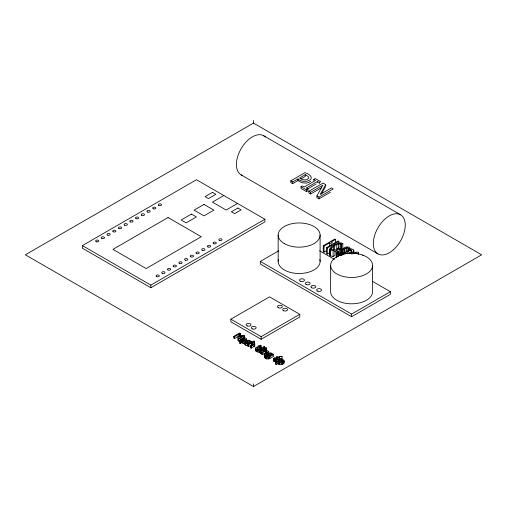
<?xml version="1.0" encoding="UTF-8"?>
<svg xmlns="http://www.w3.org/2000/svg" width="507" height="507" viewBox="0 0 507 507"><rect width="100%" height="100%" fill="white"/><g stroke="black" fill="none" stroke-linecap="round" stroke-linejoin="round"><path stroke-width="0.76" d="M243.449 339.715L243.449 337.903L244.355 338.175L245.135 339.633C243.728 338.847 241.687 338.023 240.35 339.354L240.324 340.184L242.447 340.577L243.341 340.666L244.551 339.969L242.308 339.196L241.243 339.836L241.668 340.298L241.668 342.111L242.447 342.383L242.999 343.518L245.382 342.136M276.492 358.189L276.492 356.985L277.399 357.251L278.185 358.709C276.771 357.923 274.731 357.099 273.393 358.436L273.374 359.26L275.491 359.653L276.391 359.742L277.595 359.045L276.112 358.398L274.648 358.462L274.293 358.912L274.718 359.381L274.718 361.187L275.491 361.466L276.049 362.594L276.049 360.781L275.491 359.653L275.491 361.466M274.293 360.724L274.718 361.187L273.374 361.073L273.393 360.243M268.089 354.349L267.988 355.236L269.775 355.8L272.164 354.418L270.51 353.449L269.42 353.601L268.089 354.349L268.089 355.553M348.404 250.876L348.404 248.626L347.91 247.91L346.579 247.714L343.968 249.07L344.449 251.307C342.726 253.411 339.227 255.325 336.661 253.601L336.23 252.391L338.15 251.282L338.15 253.532M341.471 244.349L341.255 251.795L341.471 250.35L342.802 249.526L342.802 243.531C340.026 241.693 336.464 243.918 333.872 245.185C329.398 246.744 328.84 251.611 329.981 255.705L333.124 256.491L334.956 255.433L334.956 249.438L331.736 249.305L331.356 248.753L331.679 247.936C334.164 245.705 337.548 243.303 341.046 243.924L341.471 244.349L342.802 243.531M348.265 251.06L348.404 248.626M263.855 350.489L264.16 350.952L264.16 349.146L263.171 348.201L263.412 346.82L263.932 346.427L264.565 346.788L264.565 347.998M246.554 340.723L246.364 338.581L244.152 337.447L243.449 337.903M264.052 350.825L264.16 349.146M276.492 356.985L277.196 356.529L279.712 358.126L279.027 359.064L276.049 360.781M239.469 333.891L239.469 335.697L234.468 338.587L233.746 338.169L233.746 336.363L234.468 336.781L239.469 333.891L238.822 336.318L238.03 336.99L237.948 340.596L238.721 341.046L240.654 339.924M261.143 348.962L261.143 347.156L260.535 347.504L259.185 346.725L257.119 347.922L257.486 351.072L256.827 351.452L255.446 350.698L255.718 347.903L258.456 346.3L258.57 345.666L260.313 345.229L261.048 345.654L261.048 347.46M255.446 350.698L255.718 347.903M337.96 253.399L338.15 251.282M342.073 252.949C340.33 248.576 346.845 245.204 349.874 247.739L350.096 250.002M250.344 343.347L250.344 342.136L248.95 340.85L247.448 340.958L245.794 342.2L246.034 342.802L248.075 343.397L248.075 345.21L247.296 345.711L245.661 345.166L244.754 344L245.046 341.541C246.636 339.95 249.812 339.646 251.168 341.661L251.168 342.871M244.754 344L245.046 341.541M254.825 343.854L254.584 346.123L251.136 348.214L250.401 347.789L250.401 345.983L251.136 346.401L254.825 343.854L254.241 343.03L252.321 342.618L252.321 343.822M264.946 354.374L264.946 356.187L264.21 355.762L264.21 353.956L264.946 354.374L267.772 352.745L268.52 351.395L265.877 349.887L261.523 352.397L261.523 354.209L262.258 354.634L265.51 352.758L266.454 352.866L266.454 351.053L265.51 350.945L262.258 352.821L261.523 352.397M330.507 192.21L319.011 198.845L316.894 197.629L316.894 195.905L322.864 185.207L310.62 192.28L308.858 191.259L308.858 192.983L310.62 194.004L321.508 187.717M321.311 194.168L325.367 186.988M357.961 253.88L358.531 252.917L358.107 252.239L356.96 251.992L351.807 253.855M267.088 355.92L266.745 356.497L266.745 354.691C267.848 352.752 271.416 352.073 272.766 354.076L273.685 354.393L273.685 356.199C271.232 357.891 267.271 360.629 264.629 357.689L264.629 355.882L265.434 355.464L267.094 356.662L268.209 356.034L269.173 356.148M349.526 253.614L353.303 251.592L353.734 250.109L351.604 248.753L340.077 255.408M278.026 361.675C279.427 363.709 283.007 362.93 284.193 361.003L283.616 359.989L281.429 358.867L275.466 362.309L275.466 364.115L276.201 364.539L278.026 363.487L278.026 361.675L276.201 362.727L275.466 362.309M278.026 363.487C279.427 365.522 283.007 364.742 284.193 362.816L284.193 361.003M233.746 336.363L239.551 333.01L240.603 333.619L238.822 336.318L243.455 335.266L244.526 335.881L244.526 337.694L242.587 338.809M239.887 336.509L240.603 335.425L240.603 333.619M259.096 349.488L258.741 349.931L259.945 350.673L260.839 350.768L262.043 350.064L260.56 349.418L259.096 349.488L259.166 352.207L259.945 352.485L260.497 353.613L261.688 352.929M264.565 346.788L263.97 347.32L264.229 347.739L266.505 347.91L266.505 349.716L263.817 350.058M242.999 343.518L242.999 341.705L246.554 339.519M260.497 353.613L260.497 351.807L264.052 349.615M246.06 343.569L247.448 342.77L248.95 342.662L249.881 343.518M310.671 181.316C306.969 184.301 301.583 183.192 297.983 180.6L292.691 183.654L290.803 182.564L290.803 180.841L305.005 172.64C319.651 178.077 304.884 185.245 297.983 178.876L292.691 181.931L290.803 180.841M260.94 349.811L260.94 348.005L261.644 347.548L265.117 348.347L266.505 347.91M244.754 342.187L245.661 343.353L247.296 343.898L248.075 343.397M253.5 123.093L25.35 254.818L253.5 386.537L481.65 254.818L253.5 123.093L253.5 120.463M82.388 245.597L196.463 179.738L264.908 219.252L264.908 221.889L150.833 287.748L82.388 248.234L82.388 245.597L150.833 285.111L264.908 219.252M223.84 195.544L212.433 202.128L226.122 210.031L237.53 203.446M305.271 174.668L299.599 177.944C302.115 179.941 306.963 181.183 308.877 177.83L308.193 176.499L305.271 174.668L305.271 176.392L300.86 178.939M313.77 179.377L315.215 178.54L320.728 181.721L319.277 182.558L317.471 181.512L306.165 188.034L307.977 189.079L307.977 190.803L306.532 191.64L301.019 188.458L301.019 186.734L302.47 185.898L304.282 186.944L315.582 180.422L313.77 179.377L313.77 180.524M307.495 188.991L316.14 184.003M301.019 186.734L306.532 189.916L307.977 189.079M308.858 191.259L323.054 183.065L325.735 184.611L320.202 194.396L331.445 187.907L333.213 188.927L319.011 197.122L316.894 195.905M372.683 281.474L390.39 291.696L390.39 294.333L351.604 316.729L260.345 264.039L260.345 261.403L278.717 250.794M326.521 250.686L324.017 252.131L323.276 251.706L323.276 245.705L334.797 239.05L335.539 239.481L335.539 242.479M323.276 245.705L324.017 246.136L329.658 242.878L332.218 244.355L326.571 247.612L326.571 253.608L327.313 254.039L330.025 252.473M335.539 239.481L331.02 242.086L333.581 243.569L338.099 240.958L338.841 241.383L338.841 243.633M326.571 247.612L327.313 248.037L338.841 241.383M329.784 249.267L330.406 250.065L333.124 250.49L334.956 249.438M337.149 252.454L337.149 248.703L338.549 247.898L340.66 249.108L340.66 253.608M337.149 248.703L339.259 249.919L340.66 249.108M348.265 249.558L350.096 248.5M230.869 319.188L269.54 296.861L299.795 314.327L299.795 316.964L261.124 339.291L230.869 321.825L230.869 319.188L261.124 336.654L299.795 314.327M341.471 255.458L345.4 253.189L346.243 253.677M351.028 249.938L346.68 252.454L348.017 253.088L351.072 252.188L351.763 250.363L351.028 249.938L351.028 252.942M238.03 336.99L242.948 335.9L237.948 338.79L238.721 339.234L244.526 335.881M239.462 341.382L240.223 340.945L241.053 341.426L241.053 343.233L240.293 343.67L239.462 343.188L239.462 341.382L240.293 341.864L241.053 341.426M250.344 342.136L251.168 341.661M247.714 344.424L248.449 344.849L251.7 342.973L252.644 343.081L252.644 344.893L251.7 344.785L248.449 346.661L247.714 346.237L247.714 344.424L253.779 340.926L254.514 341.35L254.514 343.157M252.321 342.618L254.514 341.35M250.401 345.983L253.411 344.209L252.644 343.081M261.048 345.654L259.793 346.376L261.143 347.156M255.446 348.892L256.827 349.646L260.364 348.797L262.632 349.729L261.846 348.271L260.94 348.005M257.632 349.431L259.185 348.537L259.185 346.725M264.21 353.956L267.221 352.181L266.454 351.053M265.51 355.857L267.208 354.881M264.629 355.882C267.271 358.823 271.232 356.085 273.685 354.393M260.345 261.403L351.604 314.093L390.39 291.696M278.622 361.333L281.093 359.907L282.963 360.445L283.102 360.971L282.184 361.776L280.289 362.302L278.622 361.333L278.622 362.537M279.858 362.429L281.093 361.713L282 361.827L282 360.021M334.645 251.63L336.781 250.547L336.781 244.545M353.696 253.715L356.015 252.86L357.036 253.449M270.51 353.449L270.51 355.255L268.666 355.756L268.666 353.943M279.046 357.86L279.046 356.655L281.201 356.218L282.152 356.763L282.152 358.576L279.63 358.804M279.046 356.655L282.152 356.763M240.324 341.991L241.668 342.111M257.486 349.266L257.822 350.286L259.166 350.4M257.486 351.072L257.822 352.092L259.166 352.207M247.118 345.102L248.075 345.21M266.745 354.691L266.847 355.23L268.209 356.034M263.678 135.737L400.568 214.772A22.587 13.043 -60 0 1 393.407 249.761A22.587 13.043 -60 0 1 373.843 238.467A22.587 13.043 -60 0 1 400.568 214.772M241.091 174.858L377.981 253.893M362.6 255.103L363.291 255.503M319.562 250.807L334.544 259.457M341.471 250.35L341.046 249.926L341.046 243.924M260.497 351.807L259.945 350.673L259.945 352.485M242.999 341.705L242.447 340.577L242.447 342.383M342.073 249.945L342.675 251.358L341.598 252.771L339.101 253.405L338.429 253.17L337.96 251.903M254.71 345.229L254.825 345.666M372.575 265.357A20.971 12.111 0 0 1 341.116 275.84A20.971 12.111 0 0 1 341.116 254.869A20.971 12.111 0 0 1 372.575 265.357L372.575 291.696A20.971 12.111 0 0 1 351.604 303.807A20.971 12.111 0 0 1 330.634 291.696L330.634 265.357M358.531 252.917L358.531 254.419M353.842 250.75L353.842 252.999M353.734 250.109L353.734 253.107M353.303 251.592L353.303 253.094M351.959 252.568L351.959 254.07M351.604 314.093L351.604 316.729M347.91 247.91L347.91 250.908M346.579 247.714L346.579 251.466M344.95 248.291L344.95 253.538M344.411 250.756L344.449 253.557M344.152 250.255L344.152 253.253M343.968 249.07L343.968 250.572M342.605 253.075L342.605 254.577M342.295 249.349L342.295 253.101M342.193 250.471L342.193 252.72M341.141 253.773L341.141 255.268M340.07 243.715L340.07 248.962M339.658 254.197L339.658 255.699M339.259 249.919L339.259 253.671M338.625 243.905L338.625 248.405M338.277 254.292L338.277 256.542M337.155 253.963L337.155 256.96M336.661 253.601L336.661 257.353M336.23 252.391L336.23 257.638M334.645 245.629L334.645 249.381M333.574 246.288L333.574 250.033M333.124 250.49L333.124 256.491M331.679 247.936L331.679 249.438M330.406 250.065L330.406 256.067M330.12 248.157L330.12 249.659M329.981 249.71L329.981 255.705M329.658 242.878L329.658 245.876M327.313 248.037L327.313 254.039M325.735 185.182L325.735 186.335M324.017 246.136L324.017 252.131M320.101 235.058L320.101 261.403M319.277 182.558L319.277 183.705M319.011 197.122L319.011 198.845M317.471 181.512L317.471 182.659M310.62 192.28L310.62 194.004M306.532 189.916L306.532 191.64M297.983 178.876L297.983 180.6M292.691 181.931L292.691 183.654M283.812 361.586L283.812 363.392M282.963 360.445L282.963 361.649M283.02 362.163L283.02 363.975M282.475 362.442L282.475 364.254M281.347 362.797L281.347 364.603M281.093 359.907L281.093 361.713M279.712 358.126L279.604 360.407L279.63 356.991M279.693 362.803L279.693 364.615M279.027 359.064L279.027 360.876M278.806 362.48L278.806 364.286M278.305 362.106L278.305 363.912M278.159 235.058L278.159 261.403M277.399 357.251L277.399 358.455M276.873 358.703L276.873 359.907M276.201 362.727L276.201 364.539M276.112 358.398L276.112 359.602M275.783 360.097L275.783 361.903M275.352 358.278L275.352 359.482M274.648 358.462L274.648 359.672M273.393 358.436L273.374 361.073M271.853 354.019L271.853 355.23M269.825 356.617L269.825 358.43M269.42 353.601L269.42 355.407M269.274 356.903L269.274 358.709M268.634 351.826L268.634 353.639M268.52 351.395L268.52 353.202M268.393 352.283L268.393 353.487M268.222 357.232L268.222 359.038M267.772 352.745L267.772 353.949M267.373 355.692L267.373 356.896M266.847 355.23L266.847 356.434M266.714 357.15L266.714 358.962M265.807 348.214L265.807 350.026M265.719 356.725L265.719 358.538M265.51 350.945L265.51 352.758M265.117 348.347L265.117 350.153M265.117 356.32L265.117 358.132M263.475 350.084L263.475 351.896M263.279 347.644L263.279 348.848M262.258 352.821L262.258 354.634M261.846 348.271L261.846 349.481M261.32 349.722L261.32 350.933M261.124 336.654L261.124 339.291M260.56 349.418L260.56 351.224M260.535 347.504L260.535 349.31M260.23 351.117L260.23 352.929M259.799 349.298L259.799 351.104M257.822 350.286L257.822 352.092M257.119 347.922L257.119 349.127M256.827 349.646L256.827 351.452M255.896 349.247L255.896 351.059M254.584 344.31L254.584 346.123M253.963 344.773L253.963 346.579M253.5 383.907L253.5 386.537M251.7 342.973L251.7 344.785M251.136 346.401L251.136 348.214M250.807 341.186L250.807 342.39M248.95 340.85L248.95 342.662M248.449 344.849L248.449 346.661M247.448 340.958L247.448 342.77M247.296 343.898L247.296 345.711M246.662 339.044L246.662 340.856M246.662 341.312L246.662 343.119M245.977 339.988L245.977 341.192M246.06 341.756L246.06 342.96M245.661 343.353L245.661 345.166M244.976 342.802L244.976 344.608M244.355 338.175L244.355 339.379M243.829 339.62L243.829 340.831M243.068 339.316L243.068 341.129M242.733 341.015L242.733 342.827M242.308 339.196L242.308 341.008M241.598 339.386L241.598 340.59M240.35 339.354L240.324 341.388M240.293 341.864L240.293 343.67M238.721 339.234L238.721 341.046M234.468 336.781L234.468 338.587M150.833 285.111L150.833 287.748M319.841 259.508A20.971 12.111 0 0 1 299.13 273.514A20.971 12.111 0 0 1 278.419 259.508M242.327 175.435A22.587 13.043 -60 0 1 241.389 148.266A22.587 13.043 -60 0 1 265.307 137.004M168.051 217.541L112.934 249.368L146.149 268.545L201.273 236.725L168.051 217.541M212.458 192.356L205.113 196.596L208.516 198.56L215.862 194.314L212.458 192.356M203.998 204.422L194.099 210.139L203.998 215.855L213.897 210.139L203.998 204.422M191.424 214.068L181.157 219.994L186.132 222.865L196.399 216.939L191.424 214.068M237.941 208.003L231.395 211.787L234.589 213.631L241.136 209.847L237.941 208.003M156.536 276.549A1.616 0.932 0 0 0 159.236 276.131A1.616 0.932 0 0 0 157.259 274.99A1.616 0.932 0 0 0 156.536 276.549M162.24 273.26A1.616 0.932 0 0 0 164.94 272.842A1.616 0.932 0 0 0 162.962 271.701A1.616 0.932 0 0 0 162.24 273.26M167.994 269.99A1.616 0.932 0 0 0 170.663 269.509A1.616 0.932 0 0 0 168.597 268.418A1.616 0.932 0 0 0 167.994 269.99M173.648 266.669A1.616 0.932 0 0 0 176.347 266.257A1.616 0.932 0 0 0 174.37 265.117A1.616 0.932 0 0 0 173.648 266.669M179.351 263.38A1.616 0.932 0 0 0 182.051 262.962A1.616 0.932 0 0 0 180.074 261.821A1.616 0.932 0 0 0 179.351 263.38M185.321 260.211A1.616 0.932 0 0 0 187.805 259.476A1.616 0.932 0 0 0 185.461 258.602A1.616 0.932 0 0 0 185.321 260.211M190.759 256.796A1.616 0.932 0 0 0 193.459 256.377A1.616 0.932 0 0 0 191.481 255.236A1.616 0.932 0 0 0 190.759 256.796M196.463 253.5A1.616 0.932 0 0 0 199.162 253.082A1.616 0.932 0 0 0 197.185 251.941A1.616 0.932 0 0 0 196.463 253.5M202.223 250.243A1.616 0.932 0 0 0 204.885 249.742A1.616 0.932 0 0 0 202.813 248.664A1.616 0.932 0 0 0 202.223 250.243M208.035 246.998A1.616 0.932 0 0 0 210.614 246.37A1.616 0.932 0 0 0 208.383 245.394A1.616 0.932 0 0 0 208.035 246.998M213.834 243.747A1.616 0.932 0 0 0 216.324 243.011A1.616 0.932 0 0 0 213.979 242.131A1.616 0.932 0 0 0 213.834 243.747M219.461 240.419A1.616 0.932 0 0 0 222.022 239.773A1.616 0.932 0 0 0 219.772 238.816A1.616 0.932 0 0 0 219.461 240.419M96.412 241.795A1.616 0.932 0 0 0 98.833 240.983A1.616 0.932 0 0 0 96.412 240.179A1.616 0.932 0 0 0 96.412 241.795M101.78 238.353A1.616 0.932 0 0 0 104.48 237.935A1.616 0.932 0 0 0 102.503 236.794A1.616 0.932 0 0 0 101.78 238.353M107.82 235.21A1.616 0.932 0 0 0 110.241 234.399A1.616 0.932 0 0 0 107.82 233.594A1.616 0.932 0 0 0 107.82 235.21M113.188 231.769A1.616 0.932 0 0 0 115.888 231.35A1.616 0.932 0 0 0 113.91 230.21A1.616 0.932 0 0 0 113.188 231.769M118.892 228.473A1.616 0.932 0 0 0 121.591 228.055A1.616 0.932 0 0 0 119.614 226.914A1.616 0.932 0 0 0 118.892 228.473M124.595 225.178A1.616 0.932 0 0 0 127.295 224.759A1.616 0.932 0 0 0 125.318 223.619A1.616 0.932 0 0 0 124.595 225.178M130.299 221.889A1.616 0.932 0 0 0 132.999 221.47A1.616 0.932 0 0 0 131.021 220.33A1.616 0.932 0 0 0 130.299 221.889M136.003 218.593A1.616 0.932 0 0 0 138.703 218.175A1.616 0.932 0 0 0 136.725 217.034A1.616 0.932 0 0 0 136.003 218.593M141.707 215.304A1.616 0.932 0 0 0 144.406 214.886A1.616 0.932 0 0 0 142.429 213.745A1.616 0.932 0 0 0 141.707 215.304M147.41 212.008A1.616 0.932 0 0 0 150.11 211.59A1.616 0.932 0 0 0 148.133 210.449A1.616 0.932 0 0 0 147.41 212.008M153.45 208.865A1.616 0.932 0 0 0 155.871 208.054A1.616 0.932 0 0 0 153.45 207.249A1.616 0.932 0 0 0 153.45 208.865M158.818 205.424A1.616 0.932 0 0 0 161.518 205.005A1.616 0.932 0 0 0 159.54 203.865A1.616 0.932 0 0 0 158.818 205.424M284.3 243.62A20.971 12.111 0 0 0 319.385 238.195A20.971 12.111 0 0 0 293.705 223.365A20.971 12.111 0 0 0 284.3 243.62M300.245 281.176A2.453 1.413 0 0 0 304.352 280.542A2.453 1.413 0 0 0 301.348 278.806A2.453 1.413 0 0 0 300.245 281.176M306.462 284.693A2.453 1.413 0 0 0 310.138 283.464A2.453 1.413 0 0 0 306.462 282.241A2.453 1.413 0 0 0 306.462 284.693M311.653 287.761A2.453 1.413 0 0 0 315.76 287.127A2.453 1.413 0 0 0 312.756 285.39A2.453 1.413 0 0 0 311.653 287.761M317.357 291.056A2.453 1.413 0 0 0 321.463 290.416A2.453 1.413 0 0 0 318.459 288.686A2.453 1.413 0 0 0 317.357 291.056M283.736 310.791A2.421 1.394 0 0 0 287.513 309.745A2.421 1.394 0 0 0 284.053 308.376A2.421 1.394 0 0 0 283.736 310.791M278.457 307.762A2.421 1.394 0 0 0 282.342 306.855A2.421 1.394 0 0 0 279.034 305.366A2.421 1.394 0 0 0 278.457 307.762M247.365 325.982A2.421 1.394 0 0 0 250.99 324.772A2.421 1.394 0 0 0 247.365 323.561A2.421 1.394 0 0 0 247.365 325.982M252.518 328.961A2.421 1.394 0 0 0 256.149 327.75A2.421 1.394 0 0 0 252.518 326.54A2.421 1.394 0 0 0 252.518 328.961"/></g></svg>
